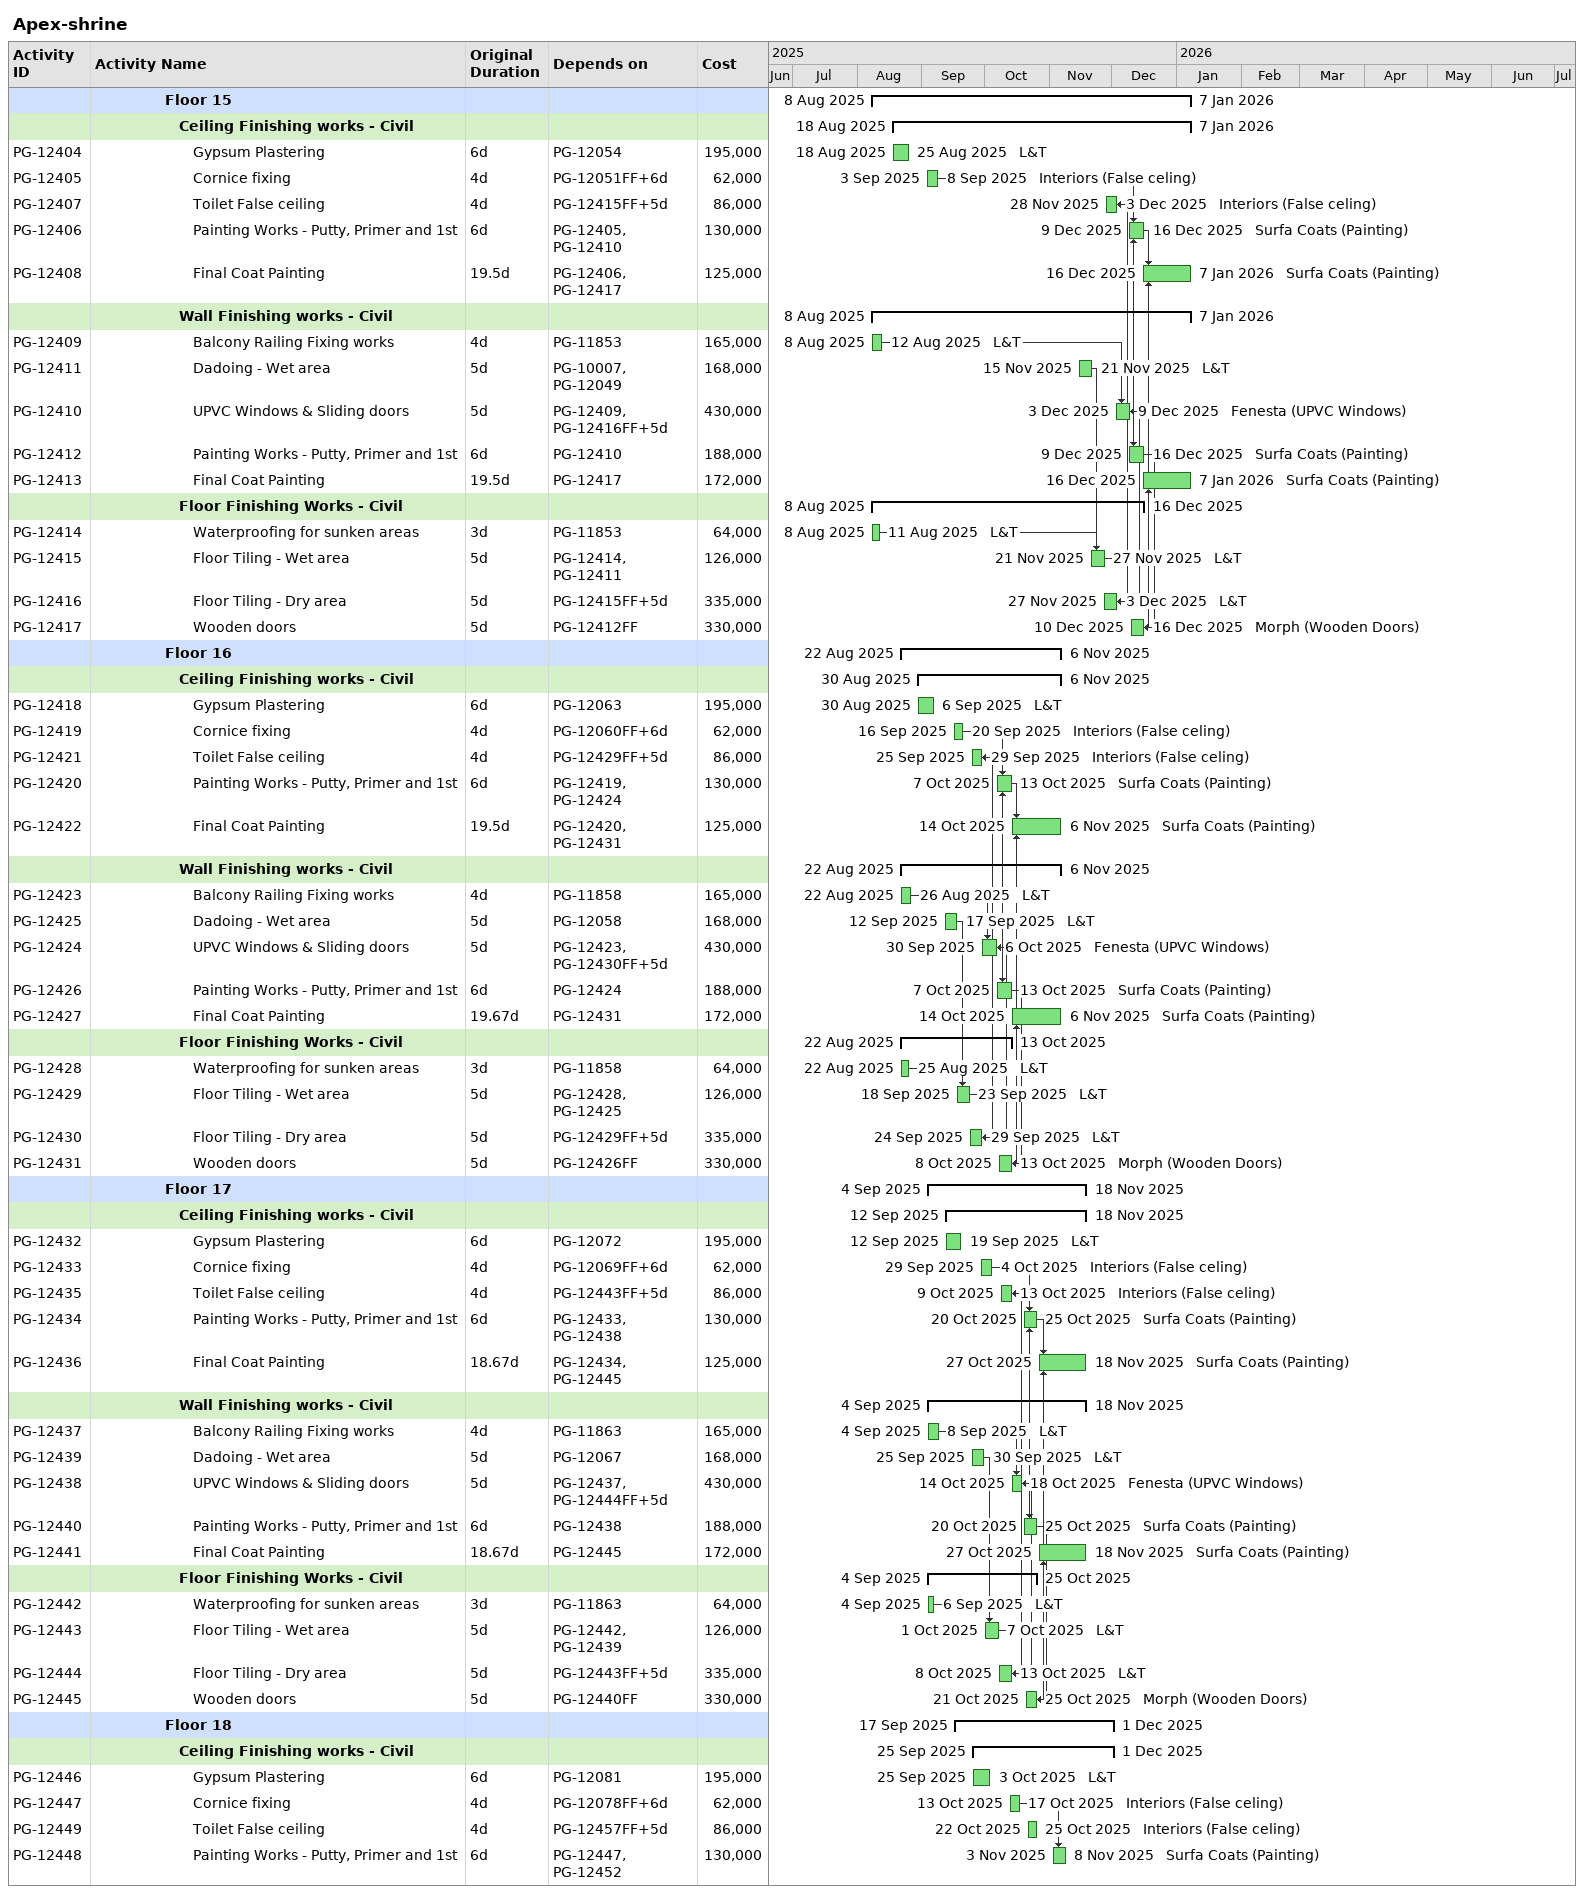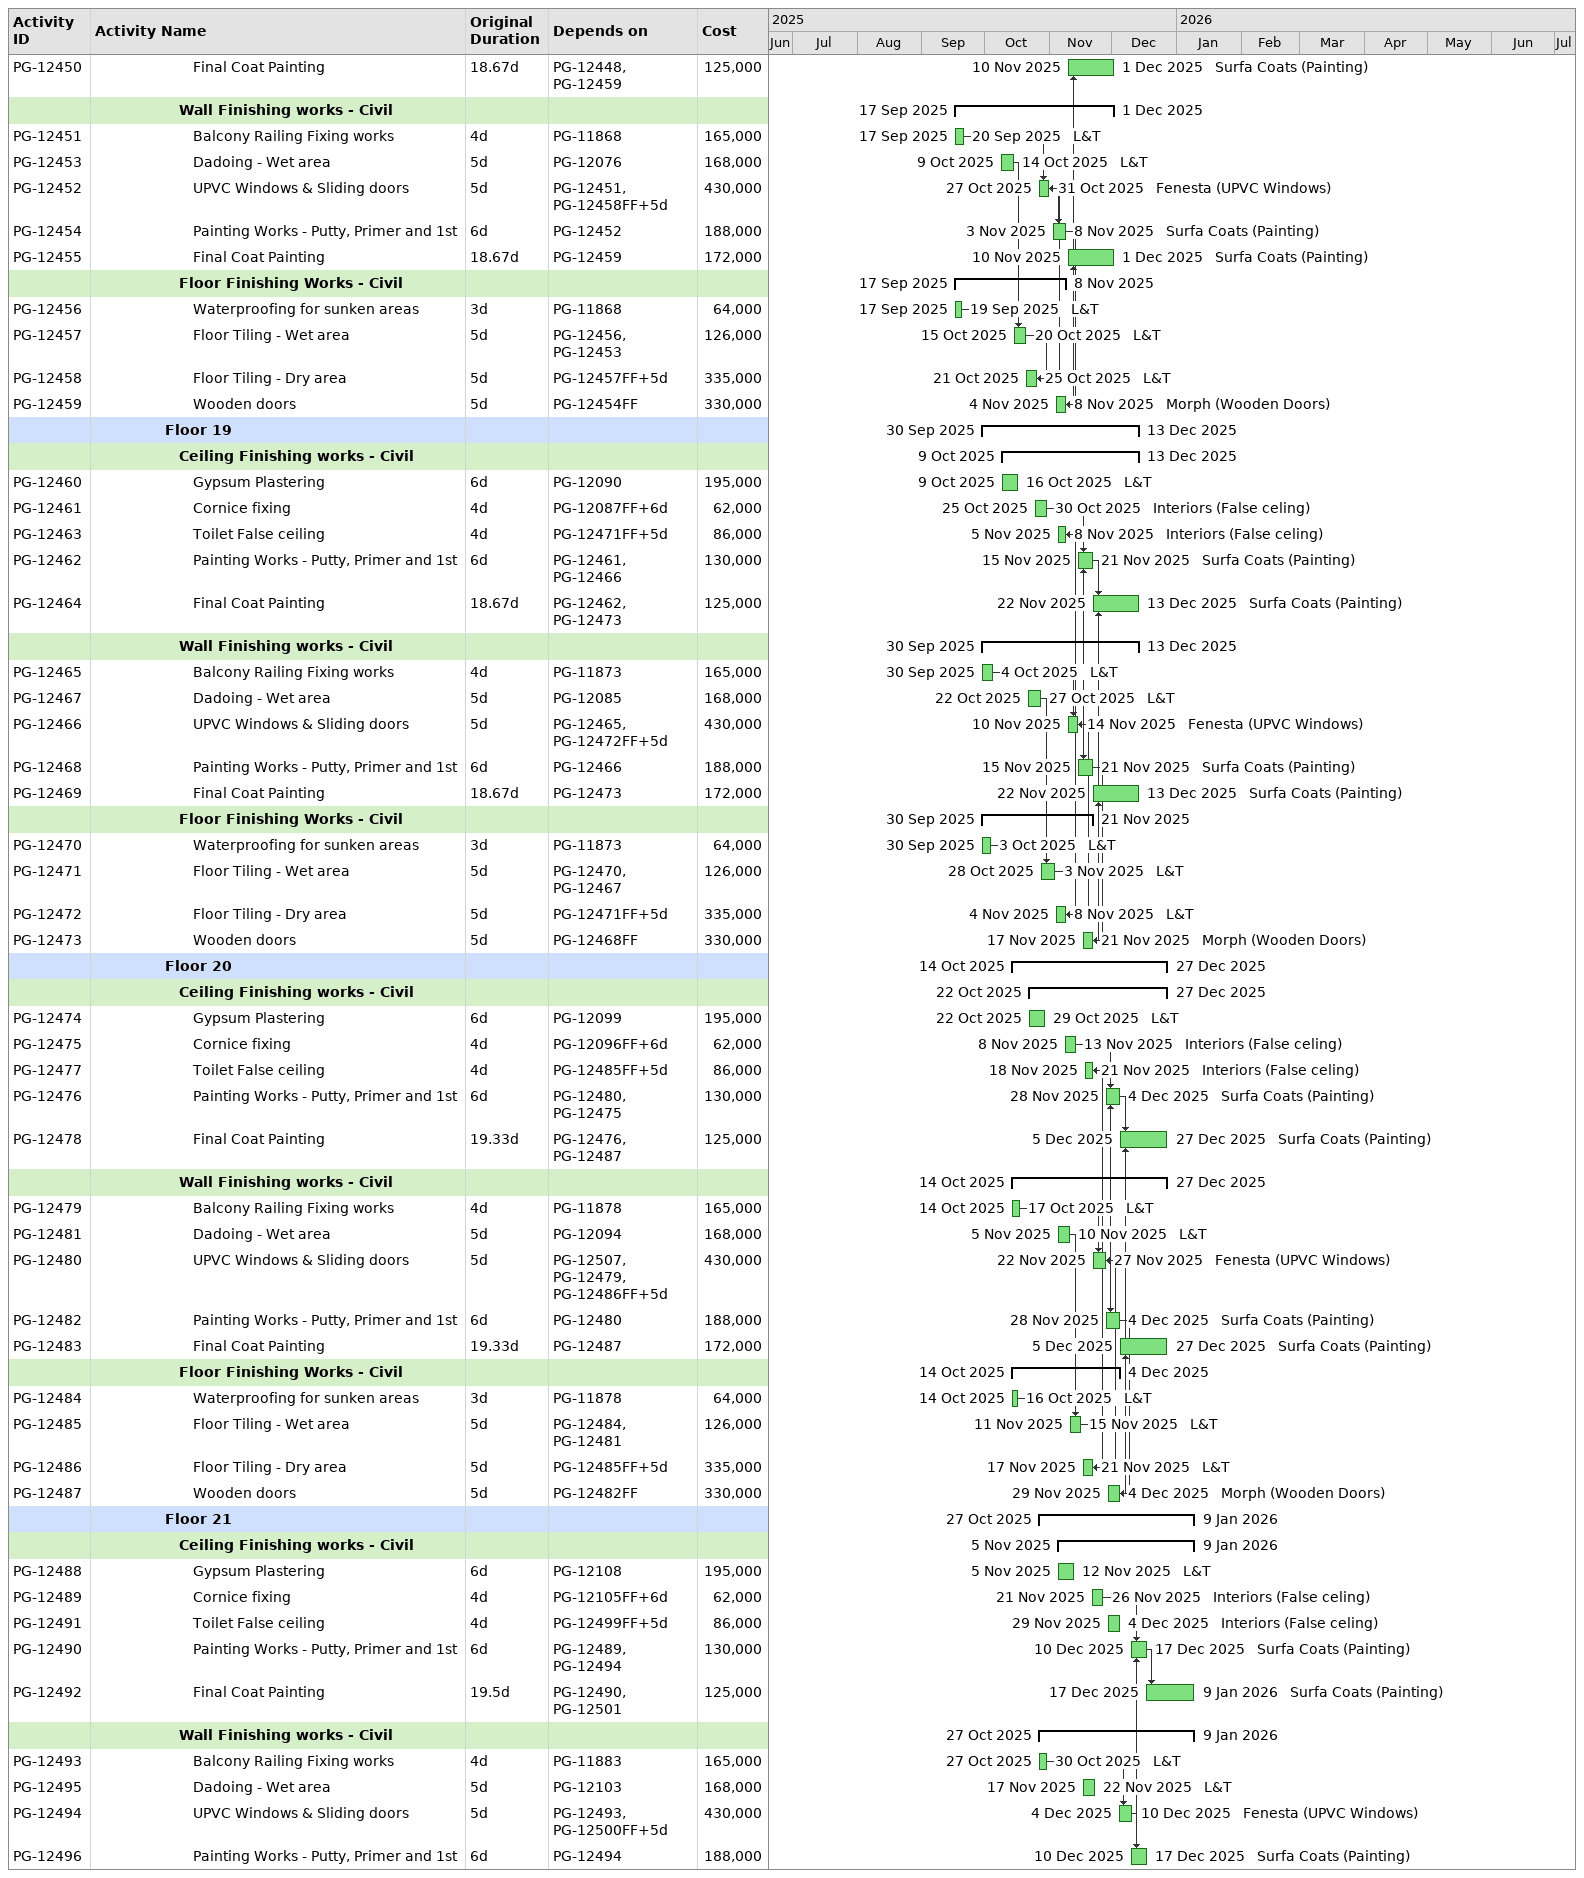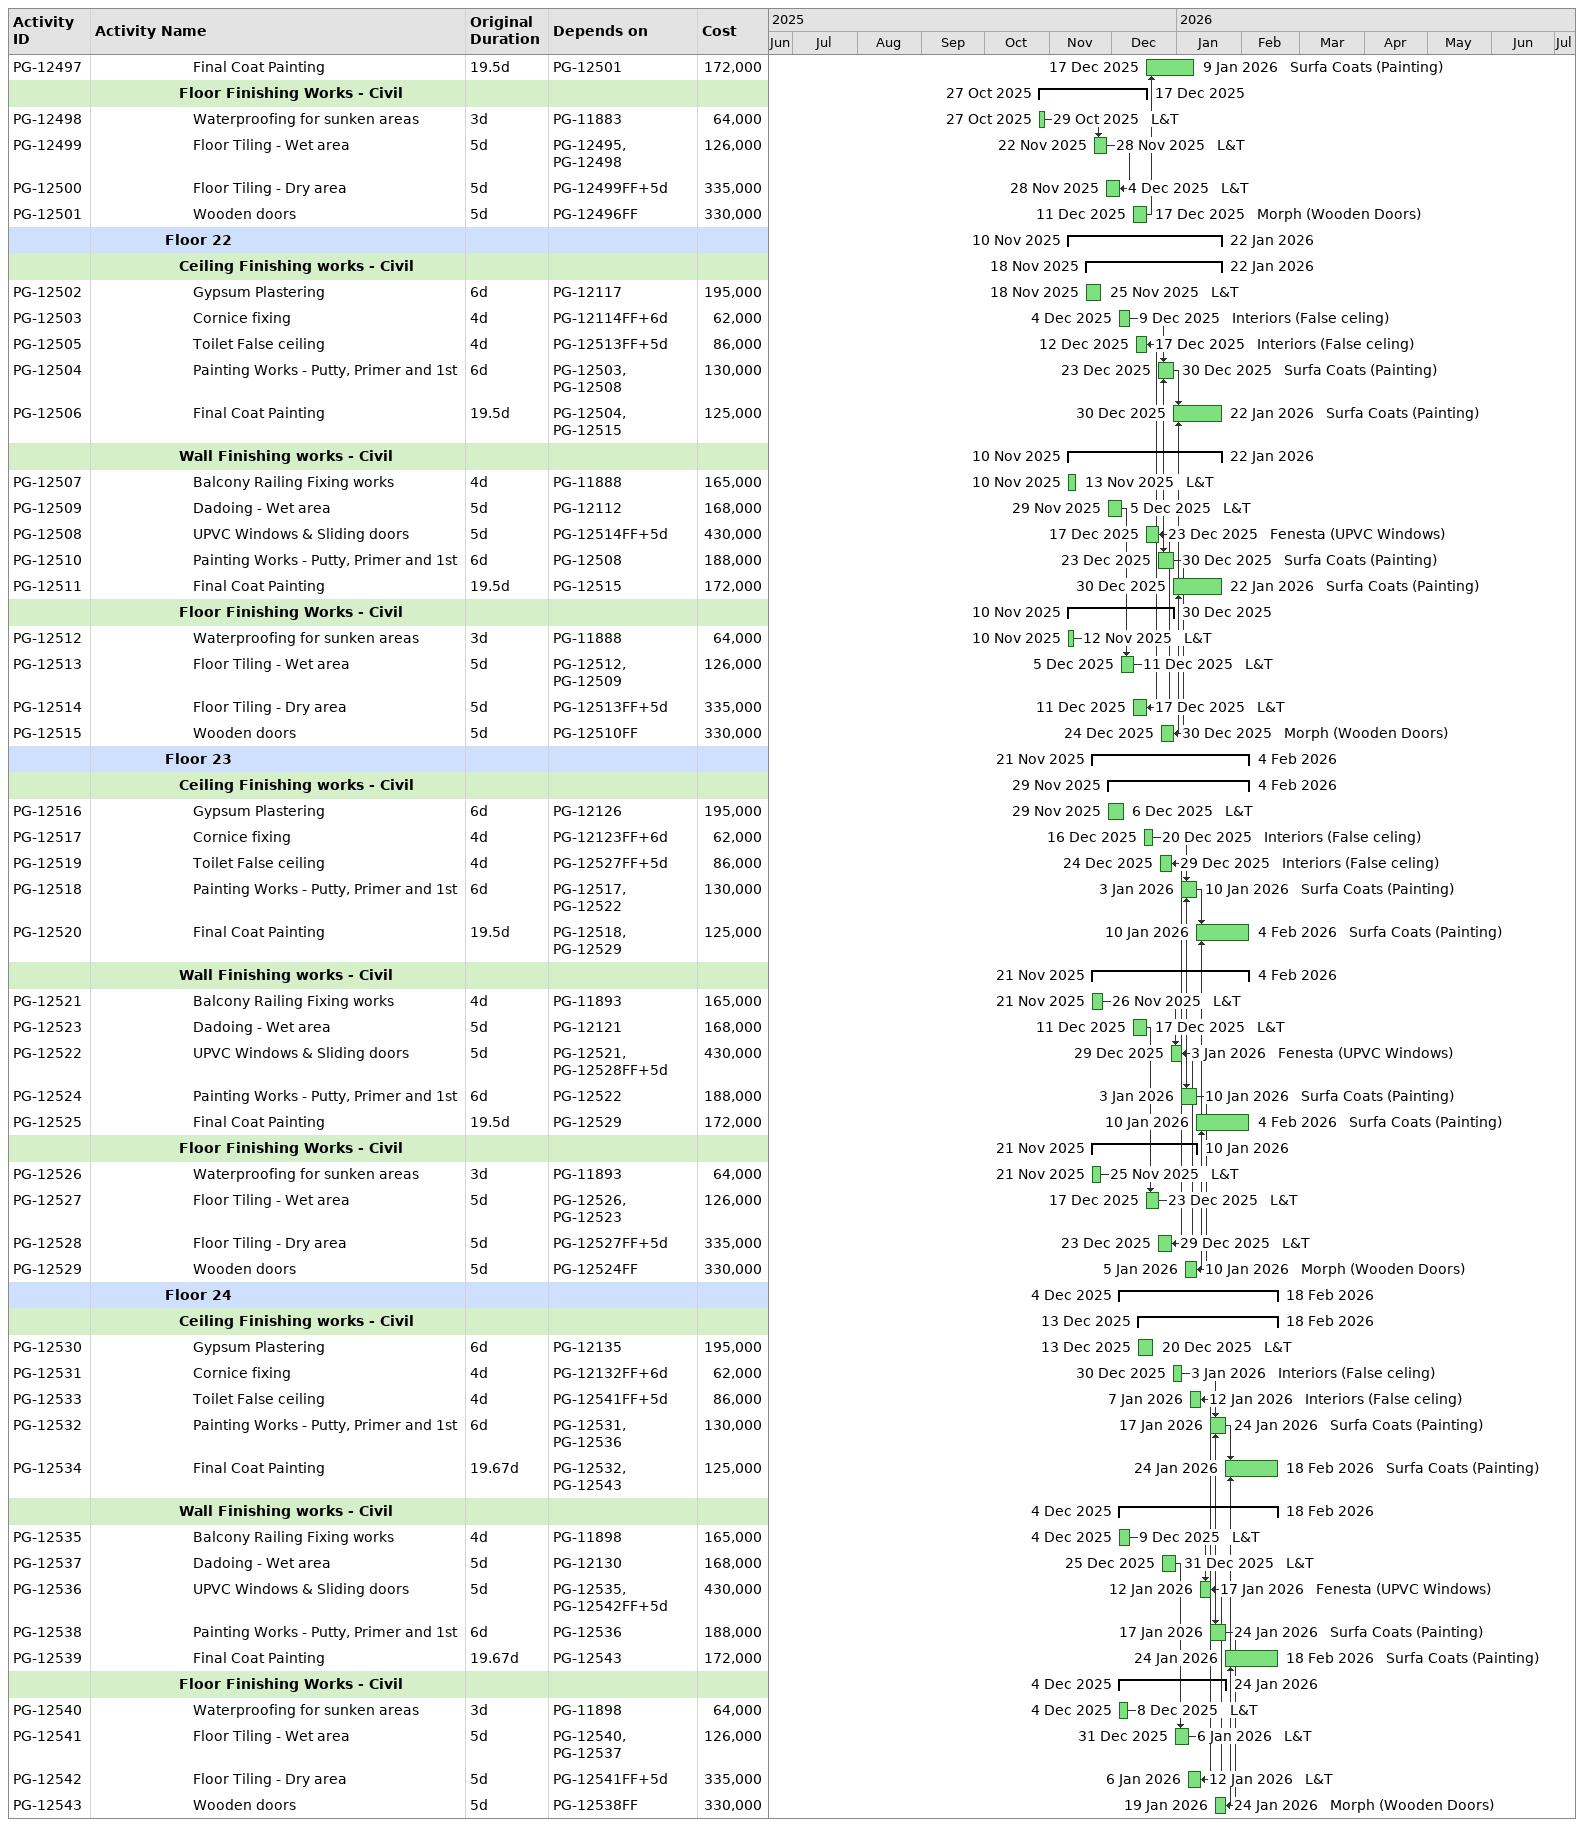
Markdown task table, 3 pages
Apex-shrine

| ID | Level | Task | Original duration | Start | Finish | Predecessors | Resources | Cost |
|---|---|---|---|---|---|---|---|---|
|  | 6 | **Floor 15** |  | 2025-08-08 | 2026-01-07 |  |  |  |
|  | 7 | **Ceiling Finishing works - Civil** |  | 2025-08-18 | 2026-01-07 |  |  |  |
| PG-12404 | 8 | Gypsum Plastering | 6d | 2025-08-18 | 2025-08-25 | PG-12054 | L&T | 195000 |
| PG-12405 | 8 | Cornice fixing | 4d | 2025-09-03 | 2025-09-08 | PG-12051FF+6d | Interiors (False celing) | 62000 |
| PG-12407 | 8 | Toilet False ceiling | 4d | 2025-11-28 | 2025-12-03 | PG-12415FF+5d | Interiors (False celing) | 86000 |
| PG-12406 | 8 | Painting Works - Putty, Primer and 1st | 6d | 2025-12-09 | 2025-12-16 | PG-12405, PG-12410 | Surfa Coats (Painting) | 130000 |
| PG-12408 | 8 | Final Coat Painting | 19.5d | 2025-12-16 | 2026-01-07 | PG-12406, PG-12417 | Surfa Coats (Painting) | 125000 |
|  | 7 | **Wall Finishing works - Civil** |  | 2025-08-08 | 2026-01-07 |  |  |  |
| PG-12409 | 8 | Balcony Railing Fixing works | 4d | 2025-08-08 | 2025-08-12 | PG-11853 | L&T | 165000 |
| PG-12411 | 8 | Dadoing - Wet area | 5d | 2025-11-15 | 2025-11-21 | PG-10007, PG-12049 | L&T | 168000 |
| PG-12410 | 8 | UPVC Windows & Sliding doors | 5d | 2025-12-03 | 2025-12-09 | PG-12409, PG-12416FF+5d | Fenesta (UPVC Windows) | 430000 |
| PG-12412 | 8 | Painting Works - Putty, Primer and 1st | 6d | 2025-12-09 | 2025-12-16 | PG-12410 | Surfa Coats (Painting) | 188000 |
| PG-12413 | 8 | Final Coat Painting | 19.5d | 2025-12-16 | 2026-01-07 | PG-12417 | Surfa Coats (Painting) | 172000 |
|  | 7 | **Floor Finishing Works - Civil** |  | 2025-08-08 | 2025-12-16 |  |  |  |
| PG-12414 | 8 | Waterproofing for sunken areas | 3d | 2025-08-08 | 2025-08-11 | PG-11853 | L&T | 64000 |
| PG-12415 | 8 | Floor Tiling - Wet area | 5d | 2025-11-21 | 2025-11-27 | PG-12414, PG-12411 | L&T | 126000 |
| PG-12416 | 8 | Floor Tiling - Dry area | 5d | 2025-11-27 | 2025-12-03 | PG-12415FF+5d | L&T | 335000 |
| PG-12417 | 8 | Wooden doors | 5d | 2025-12-10 | 2025-12-16 | PG-12412FF | Morph (Wooden Doors) | 330000 |
|  | 6 | **Floor 16** |  | 2025-08-22 | 2025-11-06 |  |  |  |
|  | 7 | **Ceiling Finishing works - Civil** |  | 2025-08-30 | 2025-11-06 |  |  |  |
| PG-12418 | 8 | Gypsum Plastering | 6d | 2025-08-30 | 2025-09-06 | PG-12063 | L&T | 195000 |
| PG-12419 | 8 | Cornice fixing | 4d | 2025-09-16 | 2025-09-20 | PG-12060FF+6d | Interiors (False celing) | 62000 |
| PG-12421 | 8 | Toilet False ceiling | 4d | 2025-09-25 | 2025-09-29 | PG-12429FF+5d | Interiors (False celing) | 86000 |
| PG-12420 | 8 | Painting Works - Putty, Primer and 1st | 6d | 2025-10-07 | 2025-10-13 | PG-12419, PG-12424 | Surfa Coats (Painting) | 130000 |
| PG-12422 | 8 | Final Coat Painting | 19.5d | 2025-10-14 | 2025-11-06 | PG-12420, PG-12431 | Surfa Coats (Painting) | 125000 |
|  | 7 | **Wall Finishing works - Civil** |  | 2025-08-22 | 2025-11-06 |  |  |  |
| PG-12423 | 8 | Balcony Railing Fixing works | 4d | 2025-08-22 | 2025-08-26 | PG-11858 | L&T | 165000 |
| PG-12425 | 8 | Dadoing - Wet area | 5d | 2025-09-12 | 2025-09-17 | PG-12058 | L&T | 168000 |
| PG-12424 | 8 | UPVC Windows & Sliding doors | 5d | 2025-09-30 | 2025-10-06 | PG-12423, PG-12430FF+5d | Fenesta (UPVC Windows) | 430000 |
| PG-12426 | 8 | Painting Works - Putty, Primer and 1st | 6d | 2025-10-07 | 2025-10-13 | PG-12424 | Surfa Coats (Painting) | 188000 |
| PG-12427 | 8 | Final Coat Painting | 19.67d | 2025-10-14 | 2025-11-06 | PG-12431 | Surfa Coats (Painting) | 172000 |
|  | 7 | **Floor Finishing Works - Civil** |  | 2025-08-22 | 2025-10-13 |  |  |  |
| PG-12428 | 8 | Waterproofing for sunken areas | 3d | 2025-08-22 | 2025-08-25 | PG-11858 | L&T | 64000 |
| PG-12429 | 8 | Floor Tiling - Wet area | 5d | 2025-09-18 | 2025-09-23 | PG-12428, PG-12425 | L&T | 126000 |
| PG-12430 | 8 | Floor Tiling - Dry area | 5d | 2025-09-24 | 2025-09-29 | PG-12429FF+5d | L&T | 335000 |
| PG-12431 | 8 | Wooden doors | 5d | 2025-10-08 | 2025-10-13 | PG-12426FF | Morph (Wooden Doors) | 330000 |
|  | 6 | **Floor 17** |  | 2025-09-04 | 2025-11-18 |  |  |  |
|  | 7 | **Ceiling Finishing works - Civil** |  | 2025-09-12 | 2025-11-18 |  |  |  |
| PG-12432 | 8 | Gypsum Plastering | 6d | 2025-09-12 | 2025-09-19 | PG-12072 | L&T | 195000 |
| PG-12433 | 8 | Cornice fixing | 4d | 2025-09-29 | 2025-10-04 | PG-12069FF+6d | Interiors (False celing) | 62000 |
| PG-12435 | 8 | Toilet False ceiling | 4d | 2025-10-09 | 2025-10-13 | PG-12443FF+5d | Interiors (False celing) | 86000 |
| PG-12434 | 8 | Painting Works - Putty, Primer and 1st | 6d | 2025-10-20 | 2025-10-25 | PG-12433, PG-12438 | Surfa Coats (Painting) | 130000 |
| PG-12436 | 8 | Final Coat Painting | 18.67d | 2025-10-27 | 2025-11-18 | PG-12434, PG-12445 | Surfa Coats (Painting) | 125000 |
|  | 7 | **Wall Finishing works - Civil** |  | 2025-09-04 | 2025-11-18 |  |  |  |
| PG-12437 | 8 | Balcony Railing Fixing works | 4d | 2025-09-04 | 2025-09-08 | PG-11863 | L&T | 165000 |
| PG-12439 | 8 | Dadoing - Wet area | 5d | 2025-09-25 | 2025-09-30 | PG-12067 | L&T | 168000 |
| PG-12438 | 8 | UPVC Windows & Sliding doors | 5d | 2025-10-14 | 2025-10-18 | PG-12437, PG-12444FF+5d | Fenesta (UPVC Windows) | 430000 |
| PG-12440 | 8 | Painting Works - Putty, Primer and 1st | 6d | 2025-10-20 | 2025-10-25 | PG-12438 | Surfa Coats (Painting) | 188000 |
| PG-12441 | 8 | Final Coat Painting | 18.67d | 2025-10-27 | 2025-11-18 | PG-12445 | Surfa Coats (Painting) | 172000 |
|  | 7 | **Floor Finishing Works - Civil** |  | 2025-09-04 | 2025-10-25 |  |  |  |
| PG-12442 | 8 | Waterproofing for sunken areas | 3d | 2025-09-04 | 2025-09-06 | PG-11863 | L&T | 64000 |
| PG-12443 | 8 | Floor Tiling - Wet area | 5d | 2025-10-01 | 2025-10-07 | PG-12442, PG-12439 | L&T | 126000 |
| PG-12444 | 8 | Floor Tiling - Dry area | 5d | 2025-10-08 | 2025-10-13 | PG-12443FF+5d | L&T | 335000 |
| PG-12445 | 8 | Wooden doors | 5d | 2025-10-21 | 2025-10-25 | PG-12440FF | Morph (Wooden Doors) | 330000 |
|  | 6 | **Floor 18** |  | 2025-09-17 | 2025-12-01 |  |  |  |
|  | 7 | **Ceiling Finishing works - Civil** |  | 2025-09-25 | 2025-12-01 |  |  |  |
| PG-12446 | 8 | Gypsum Plastering | 6d | 2025-09-25 | 2025-10-03 | PG-12081 | L&T | 195000 |
| PG-12447 | 8 | Cornice fixing | 4d | 2025-10-13 | 2025-10-17 | PG-12078FF+6d | Interiors (False celing) | 62000 |
| PG-12449 | 8 | Toilet False ceiling | 4d | 2025-10-22 | 2025-10-25 | PG-12457FF+5d | Interiors (False celing) | 86000 |
| PG-12448 | 8 | Painting Works - Putty, Primer and 1st | 6d | 2025-11-03 | 2025-11-08 | PG-12447, PG-12452 | Surfa Coats (Painting) | 130000 |
| PG-12450 | 8 | Final Coat Painting | 18.67d | 2025-11-10 | 2025-12-01 | PG-12448, PG-12459 | Surfa Coats (Painting) | 125000 |
|  | 7 | **Wall Finishing works - Civil** |  | 2025-09-17 | 2025-12-01 |  |  |  |
| PG-12451 | 8 | Balcony Railing Fixing works | 4d | 2025-09-17 | 2025-09-20 | PG-11868 | L&T | 165000 |
| PG-12453 | 8 | Dadoing - Wet area | 5d | 2025-10-09 | 2025-10-14 | PG-12076 | L&T | 168000 |
| PG-12452 | 8 | UPVC Windows & Sliding doors | 5d | 2025-10-27 | 2025-10-31 | PG-12451, PG-12458FF+5d | Fenesta (UPVC Windows) | 430000 |
| PG-12454 | 8 | Painting Works - Putty, Primer and 1st | 6d | 2025-11-03 | 2025-11-08 | PG-12452 | Surfa Coats (Painting) | 188000 |
| PG-12455 | 8 | Final Coat Painting | 18.67d | 2025-11-10 | 2025-12-01 | PG-12459 | Surfa Coats (Painting) | 172000 |
|  | 7 | **Floor Finishing Works - Civil** |  | 2025-09-17 | 2025-11-08 |  |  |  |
| PG-12456 | 8 | Waterproofing for sunken areas | 3d | 2025-09-17 | 2025-09-19 | PG-11868 | L&T | 64000 |
| PG-12457 | 8 | Floor Tiling - Wet area | 5d | 2025-10-15 | 2025-10-20 | PG-12456, PG-12453 | L&T | 126000 |
| PG-12458 | 8 | Floor Tiling - Dry area | 5d | 2025-10-21 | 2025-10-25 | PG-12457FF+5d | L&T | 335000 |
| PG-12459 | 8 | Wooden doors | 5d | 2025-11-04 | 2025-11-08 | PG-12454FF | Morph (Wooden Doors) | 330000 |
|  | 6 | **Floor 19** |  | 2025-09-30 | 2025-12-13 |  |  |  |
|  | 7 | **Ceiling Finishing works - Civil** |  | 2025-10-09 | 2025-12-13 |  |  |  |
| PG-12460 | 8 | Gypsum Plastering | 6d | 2025-10-09 | 2025-10-16 | PG-12090 | L&T | 195000 |
| PG-12461 | 8 | Cornice fixing | 4d | 2025-10-25 | 2025-10-30 | PG-12087FF+6d | Interiors (False celing) | 62000 |
| PG-12463 | 8 | Toilet False ceiling | 4d | 2025-11-05 | 2025-11-08 | PG-12471FF+5d | Interiors (False celing) | 86000 |
| PG-12462 | 8 | Painting Works - Putty, Primer and 1st | 6d | 2025-11-15 | 2025-11-21 | PG-12461, PG-12466 | Surfa Coats (Painting) | 130000 |
| PG-12464 | 8 | Final Coat Painting | 18.67d | 2025-11-22 | 2025-12-13 | PG-12462, PG-12473 | Surfa Coats (Painting) | 125000 |
|  | 7 | **Wall Finishing works - Civil** |  | 2025-09-30 | 2025-12-13 |  |  |  |
| PG-12465 | 8 | Balcony Railing Fixing works | 4d | 2025-09-30 | 2025-10-04 | PG-11873 | L&T | 165000 |
| PG-12467 | 8 | Dadoing - Wet area | 5d | 2025-10-22 | 2025-10-27 | PG-12085 | L&T | 168000 |
| PG-12466 | 8 | UPVC Windows & Sliding doors | 5d | 2025-11-10 | 2025-11-14 | PG-12465, PG-12472FF+5d | Fenesta (UPVC Windows) | 430000 |
| PG-12468 | 8 | Painting Works - Putty, Primer and 1st | 6d | 2025-11-15 | 2025-11-21 | PG-12466 | Surfa Coats (Painting) | 188000 |
| PG-12469 | 8 | Final Coat Painting | 18.67d | 2025-11-22 | 2025-12-13 | PG-12473 | Surfa Coats (Painting) | 172000 |
|  | 7 | **Floor Finishing Works - Civil** |  | 2025-09-30 | 2025-11-21 |  |  |  |
| PG-12470 | 8 | Waterproofing for sunken areas | 3d | 2025-09-30 | 2025-10-03 | PG-11873 | L&T | 64000 |
| PG-12471 | 8 | Floor Tiling - Wet area | 5d | 2025-10-28 | 2025-11-03 | PG-12470, PG-12467 | L&T | 126000 |
| PG-12472 | 8 | Floor Tiling - Dry area | 5d | 2025-11-04 | 2025-11-08 | PG-12471FF+5d | L&T | 335000 |
| PG-12473 | 8 | Wooden doors | 5d | 2025-11-17 | 2025-11-21 | PG-12468FF | Morph (Wooden Doors) | 330000 |
|  | 6 | **Floor 20** |  | 2025-10-14 | 2025-12-27 |  |  |  |
|  | 7 | **Ceiling Finishing works - Civil** |  | 2025-10-22 | 2025-12-27 |  |  |  |
| PG-12474 | 8 | Gypsum Plastering | 6d | 2025-10-22 | 2025-10-29 | PG-12099 | L&T | 195000 |
| PG-12475 | 8 | Cornice fixing | 4d | 2025-11-08 | 2025-11-13 | PG-12096FF+6d | Interiors (False celing) | 62000 |
| PG-12477 | 8 | Toilet False ceiling | 4d | 2025-11-18 | 2025-11-21 | PG-12485FF+5d | Interiors (False celing) | 86000 |
| PG-12476 | 8 | Painting Works - Putty, Primer and 1st | 6d | 2025-11-28 | 2025-12-04 | PG-12480, PG-12475 | Surfa Coats (Painting) | 130000 |
| PG-12478 | 8 | Final Coat Painting | 19.33d | 2025-12-05 | 2025-12-27 | PG-12476, PG-12487 | Surfa Coats (Painting) | 125000 |
|  | 7 | **Wall Finishing works - Civil** |  | 2025-10-14 | 2025-12-27 |  |  |  |
| PG-12479 | 8 | Balcony Railing Fixing works | 4d | 2025-10-14 | 2025-10-17 | PG-11878 | L&T | 165000 |
| PG-12481 | 8 | Dadoing - Wet area | 5d | 2025-11-05 | 2025-11-10 | PG-12094 | L&T | 168000 |
| PG-12480 | 8 | UPVC Windows & Sliding doors | 5d | 2025-11-22 | 2025-11-27 | PG-12507, PG-12479, PG-12486FF+5d | Fenesta (UPVC Windows) | 430000 |
| PG-12482 | 8 | Painting Works - Putty, Primer and 1st | 6d | 2025-11-28 | 2025-12-04 | PG-12480 | Surfa Coats (Painting) | 188000 |
| PG-12483 | 8 | Final Coat Painting | 19.33d | 2025-12-05 | 2025-12-27 | PG-12487 | Surfa Coats (Painting) | 172000 |
|  | 7 | **Floor Finishing Works - Civil** |  | 2025-10-14 | 2025-12-04 |  |  |  |
| PG-12484 | 8 | Waterproofing for sunken areas | 3d | 2025-10-14 | 2025-10-16 | PG-11878 | L&T | 64000 |
| PG-12485 | 8 | Floor Tiling - Wet area | 5d | 2025-11-11 | 2025-11-15 | PG-12484, PG-12481 | L&T | 126000 |
| PG-12486 | 8 | Floor Tiling - Dry area | 5d | 2025-11-17 | 2025-11-21 | PG-12485FF+5d | L&T | 335000 |
| PG-12487 | 8 | Wooden doors | 5d | 2025-11-29 | 2025-12-04 | PG-12482FF | Morph (Wooden Doors) | 330000 |
|  | 6 | **Floor 21** |  | 2025-10-27 | 2026-01-09 |  |  |  |
|  | 7 | **Ceiling Finishing works - Civil** |  | 2025-11-05 | 2026-01-09 |  |  |  |
| PG-12488 | 8 | Gypsum Plastering | 6d | 2025-11-05 | 2025-11-12 | PG-12108 | L&T | 195000 |
| PG-12489 | 8 | Cornice fixing | 4d | 2025-11-21 | 2025-11-26 | PG-12105FF+6d | Interiors (False celing) | 62000 |
| PG-12491 | 8 | Toilet False ceiling | 4d | 2025-11-29 | 2025-12-04 | PG-12499FF+5d | Interiors (False celing) | 86000 |
| PG-12490 | 8 | Painting Works - Putty, Primer and 1st | 6d | 2025-12-10 | 2025-12-17 | PG-12489, PG-12494 | Surfa Coats (Painting) | 130000 |
| PG-12492 | 8 | Final Coat Painting | 19.5d | 2025-12-17 | 2026-01-09 | PG-12490, PG-12501 | Surfa Coats (Painting) | 125000 |
|  | 7 | **Wall Finishing works - Civil** |  | 2025-10-27 | 2026-01-09 |  |  |  |
| PG-12493 | 8 | Balcony Railing Fixing works | 4d | 2025-10-27 | 2025-10-30 | PG-11883 | L&T | 165000 |
| PG-12495 | 8 | Dadoing - Wet area | 5d | 2025-11-17 | 2025-11-22 | PG-12103 | L&T | 168000 |
| PG-12494 | 8 | UPVC Windows & Sliding doors | 5d | 2025-12-04 | 2025-12-10 | PG-12493, PG-12500FF+5d | Fenesta (UPVC Windows) | 430000 |
| PG-12496 | 8 | Painting Works - Putty, Primer and 1st | 6d | 2025-12-10 | 2025-12-17 | PG-12494 | Surfa Coats (Painting) | 188000 |
| PG-12497 | 8 | Final Coat Painting | 19.5d | 2025-12-17 | 2026-01-09 | PG-12501 | Surfa Coats (Painting) | 172000 |
|  | 7 | **Floor Finishing Works - Civil** |  | 2025-10-27 | 2025-12-17 |  |  |  |
| PG-12498 | 8 | Waterproofing for sunken areas | 3d | 2025-10-27 | 2025-10-29 | PG-11883 | L&T | 64000 |
| PG-12499 | 8 | Floor Tiling - Wet area | 5d | 2025-11-22 | 2025-11-28 | PG-12495, PG-12498 | L&T | 126000 |
| PG-12500 | 8 | Floor Tiling - Dry area | 5d | 2025-11-28 | 2025-12-04 | PG-12499FF+5d | L&T | 335000 |
| PG-12501 | 8 | Wooden doors | 5d | 2025-12-11 | 2025-12-17 | PG-12496FF | Morph (Wooden Doors) | 330000 |
|  | 6 | **Floor 22** |  | 2025-11-10 | 2026-01-22 |  |  |  |
|  | 7 | **Ceiling Finishing works - Civil** |  | 2025-11-18 | 2026-01-22 |  |  |  |
| PG-12502 | 8 | Gypsum Plastering | 6d | 2025-11-18 | 2025-11-25 | PG-12117 | L&T | 195000 |
| PG-12503 | 8 | Cornice fixing | 4d | 2025-12-04 | 2025-12-09 | PG-12114FF+6d | Interiors (False celing) | 62000 |
| PG-12505 | 8 | Toilet False ceiling | 4d | 2025-12-12 | 2025-12-17 | PG-12513FF+5d | Interiors (False celing) | 86000 |
| PG-12504 | 8 | Painting Works - Putty, Primer and 1st | 6d | 2025-12-23 | 2025-12-30 | PG-12503, PG-12508 | Surfa Coats (Painting) | 130000 |
| PG-12506 | 8 | Final Coat Painting | 19.5d | 2025-12-30 | 2026-01-22 | PG-12504, PG-12515 | Surfa Coats (Painting) | 125000 |
|  | 7 | **Wall Finishing works - Civil** |  | 2025-11-10 | 2026-01-22 |  |  |  |
| PG-12507 | 8 | Balcony Railing Fixing works | 4d | 2025-11-10 | 2025-11-13 | PG-11888 | L&T | 165000 |
| PG-12509 | 8 | Dadoing - Wet area | 5d | 2025-11-29 | 2025-12-05 | PG-12112 | L&T | 168000 |
| PG-12508 | 8 | UPVC Windows & Sliding doors | 5d | 2025-12-17 | 2025-12-23 | PG-12514FF+5d | Fenesta (UPVC Windows) | 430000 |
| PG-12510 | 8 | Painting Works - Putty, Primer and 1st | 6d | 2025-12-23 | 2025-12-30 | PG-12508 | Surfa Coats (Painting) | 188000 |
| PG-12511 | 8 | Final Coat Painting | 19.5d | 2025-12-30 | 2026-01-22 | PG-12515 | Surfa Coats (Painting) | 172000 |
|  | 7 | **Floor Finishing Works - Civil** |  | 2025-11-10 | 2025-12-30 |  |  |  |
| PG-12512 | 8 | Waterproofing for sunken areas | 3d | 2025-11-10 | 2025-11-12 | PG-11888 | L&T | 64000 |
| PG-12513 | 8 | Floor Tiling - Wet area | 5d | 2025-12-05 | 2025-12-11 | PG-12512, PG-12509 | L&T | 126000 |
| PG-12514 | 8 | Floor Tiling - Dry area | 5d | 2025-12-11 | 2025-12-17 | PG-12513FF+5d | L&T | 335000 |
| PG-12515 | 8 | Wooden doors | 5d | 2025-12-24 | 2025-12-30 | PG-12510FF | Morph (Wooden Doors) | 330000 |
|  | 6 | **Floor 23** |  | 2025-11-21 | 2026-02-04 |  |  |  |
|  | 7 | **Ceiling Finishing works - Civil** |  | 2025-11-29 | 2026-02-04 |  |  |  |
| PG-12516 | 8 | Gypsum Plastering | 6d | 2025-11-29 | 2025-12-06 | PG-12126 | L&T | 195000 |
| PG-12517 | 8 | Cornice fixing | 4d | 2025-12-16 | 2025-12-20 | PG-12123FF+6d | Interiors (False celing) | 62000 |
| PG-12519 | 8 | Toilet False ceiling | 4d | 2025-12-24 | 2025-12-29 | PG-12527FF+5d | Interiors (False celing) | 86000 |
| PG-12518 | 8 | Painting Works - Putty, Primer and 1st | 6d | 2026-01-03 | 2026-01-10 | PG-12517, PG-12522 | Surfa Coats (Painting) | 130000 |
| PG-12520 | 8 | Final Coat Painting | 19.5d | 2026-01-10 | 2026-02-04 | PG-12518, PG-12529 | Surfa Coats (Painting) | 125000 |
|  | 7 | **Wall Finishing works - Civil** |  | 2025-11-21 | 2026-02-04 |  |  |  |
| PG-12521 | 8 | Balcony Railing Fixing works | 4d | 2025-11-21 | 2025-11-26 | PG-11893 | L&T | 165000 |
| PG-12523 | 8 | Dadoing - Wet area | 5d | 2025-12-11 | 2025-12-17 | PG-12121 | L&T | 168000 |
| PG-12522 | 8 | UPVC Windows & Sliding doors | 5d | 2025-12-29 | 2026-01-03 | PG-12521, PG-12528FF+5d | Fenesta (UPVC Windows) | 430000 |
| PG-12524 | 8 | Painting Works - Putty, Primer and 1st | 6d | 2026-01-03 | 2026-01-10 | PG-12522 | Surfa Coats (Painting) | 188000 |
| PG-12525 | 8 | Final Coat Painting | 19.5d | 2026-01-10 | 2026-02-04 | PG-12529 | Surfa Coats (Painting) | 172000 |
|  | 7 | **Floor Finishing Works - Civil** |  | 2025-11-21 | 2026-01-10 |  |  |  |
| PG-12526 | 8 | Waterproofing for sunken areas | 3d | 2025-11-21 | 2025-11-25 | PG-11893 | L&T | 64000 |
| PG-12527 | 8 | Floor Tiling - Wet area | 5d | 2025-12-17 | 2025-12-23 | PG-12526, PG-12523 | L&T | 126000 |
| PG-12528 | 8 | Floor Tiling - Dry area | 5d | 2025-12-23 | 2025-12-29 | PG-12527FF+5d | L&T | 335000 |
| PG-12529 | 8 | Wooden doors | 5d | 2026-01-05 | 2026-01-10 | PG-12524FF | Morph (Wooden Doors) | 330000 |
|  | 6 | **Floor 24** |  | 2025-12-04 | 2026-02-18 |  |  |  |
|  | 7 | **Ceiling Finishing works - Civil** |  | 2025-12-13 | 2026-02-18 |  |  |  |
| PG-12530 | 8 | Gypsum Plastering | 6d | 2025-12-13 | 2025-12-20 | PG-12135 | L&T | 195000 |
| PG-12531 | 8 | Cornice fixing | 4d | 2025-12-30 | 2026-01-03 | PG-12132FF+6d | Interiors (False celing) | 62000 |
| PG-12533 | 8 | Toilet False ceiling | 4d | 2026-01-07 | 2026-01-12 | PG-12541FF+5d | Interiors (False celing) | 86000 |
| PG-12532 | 8 | Painting Works - Putty, Primer and 1st | 6d | 2026-01-17 | 2026-01-24 | PG-12531, PG-12536 | Surfa Coats (Painting) | 130000 |
| PG-12534 | 8 | Final Coat Painting | 19.67d | 2026-01-24 | 2026-02-18 | PG-12532, PG-12543 | Surfa Coats (Painting) | 125000 |
|  | 7 | **Wall Finishing works - Civil** |  | 2025-12-04 | 2026-02-18 |  |  |  |
| PG-12535 | 8 | Balcony Railing Fixing works | 4d | 2025-12-04 | 2025-12-09 | PG-11898 | L&T | 165000 |
| PG-12537 | 8 | Dadoing - Wet area | 5d | 2025-12-25 | 2025-12-31 | PG-12130 | L&T | 168000 |
| PG-12536 | 8 | UPVC Windows & Sliding doors | 5d | 2026-01-12 | 2026-01-17 | PG-12535, PG-12542FF+5d | Fenesta (UPVC Windows) | 430000 |
| PG-12538 | 8 | Painting Works - Putty, Primer and 1st | 6d | 2026-01-17 | 2026-01-24 | PG-12536 | Surfa Coats (Painting) | 188000 |
| PG-12539 | 8 | Final Coat Painting | 19.67d | 2026-01-24 | 2026-02-18 | PG-12543 | Surfa Coats (Painting) | 172000 |
|  | 7 | **Floor Finishing Works - Civil** |  | 2025-12-04 | 2026-01-24 |  |  |  |
| PG-12540 | 8 | Waterproofing for sunken areas | 3d | 2025-12-04 | 2025-12-08 | PG-11898 | L&T | 64000 |
| PG-12541 | 8 | Floor Tiling - Wet area | 5d | 2025-12-31 | 2026-01-06 | PG-12540, PG-12537 | L&T | 126000 |
| PG-12542 | 8 | Floor Tiling - Dry area | 5d | 2026-01-06 | 2026-01-12 | PG-12541FF+5d | L&T | 335000 |
| PG-12543 | 8 | Wooden doors | 5d | 2026-01-19 | 2026-01-24 | PG-12538FF | Morph (Wooden Doors) | 330000 |
